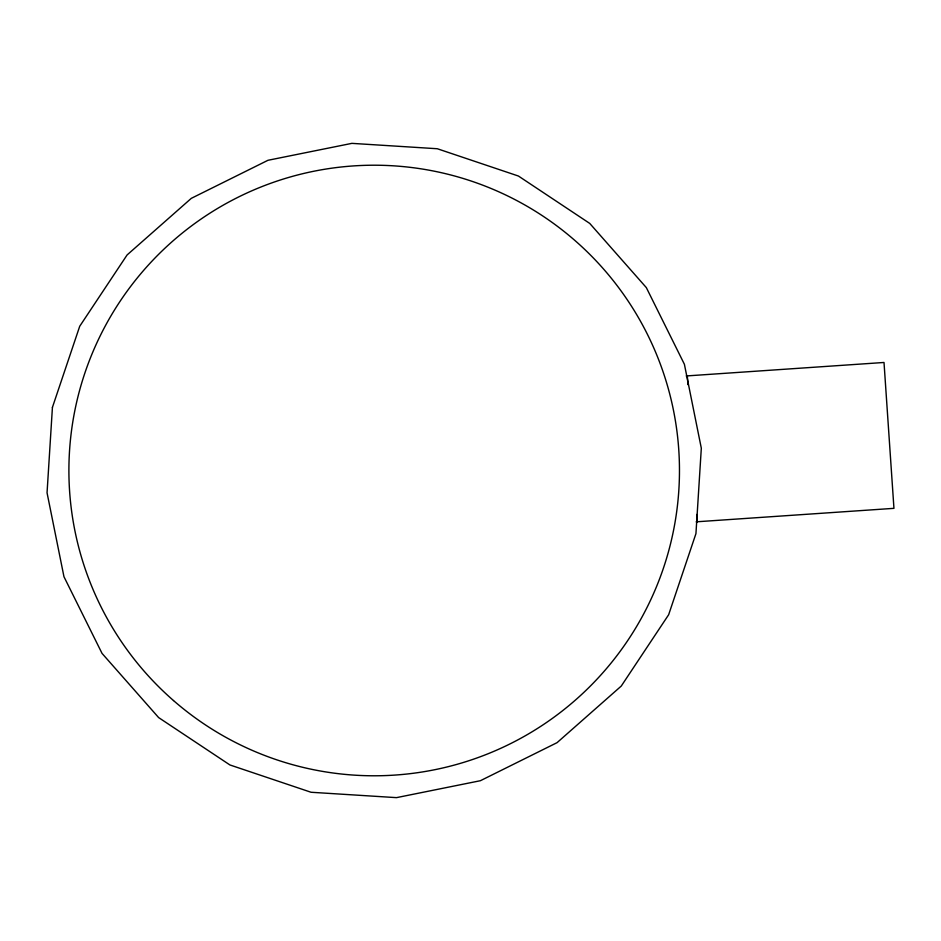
<?xml version="1.0" encoding="UTF-8"?>
<svg xmlns="http://www.w3.org/2000/svg" width="941" height="941" viewBox="0 0 941 941"><rect width="100%" height="100%" fill="white"/><g stroke="black" fill="none" stroke-linecap="round" stroke-linejoin="round"><path stroke-width="1.41" d="M686.212 375.953L884.011 362.473L893.95 508.34L696.152 521.82M687.33 375.882L687.93 384.634M696.775 514.456L697.269 521.749M52.425 407.371L47.05 492.802L63.964 576.715L102.028 653.383L158.629 717.583L229.933 764.962L311.059 792.263L396.49 797.639L480.392 780.712L557.06 742.661L621.272 686.048L668.639 614.755L695.94 533.629L701.316 448.198L684.401 364.285L646.338 287.617L589.736 223.417L518.432 176.038L437.306 148.737L351.887 143.361L267.973 160.288L191.305 198.339L127.094 254.952L79.726 326.245L52.425 407.371M173.497 700.551A305.284 305.284 0 0 0 673.756 529.277A305.284 305.284 0 0 0 275.301 181.672A305.284 305.284 0 0 0 173.497 700.551"/></g></svg>
